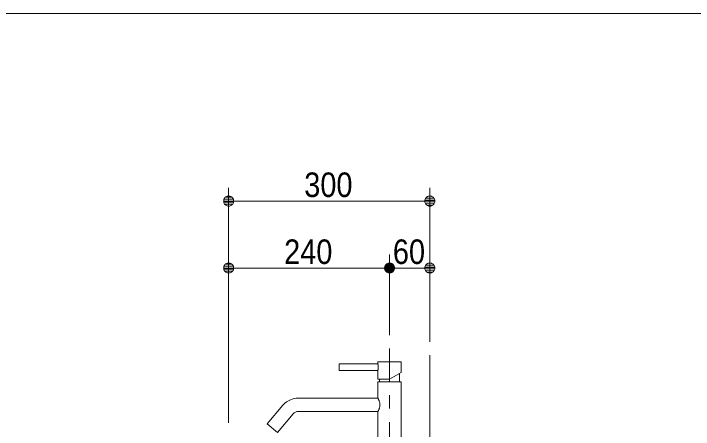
# Model space of a CAD drawing. Units: millimetres, scale not verified. Extents: x -6062 to 6062, y -3045 to 3045.
# Drawn here: x -3608 to -2594, y 2149 to 2770 of the extents above; entities that cross this region are included whole.
import ezdxf
from ezdxf.enums import TextEntityAlignment as Align

# ---------------------------------------------------------------- set-up
doc = ezdxf.new("R2010")
doc.units = ezdxf.units.MM
doc.header["$LTSCALE"] = 20
doc.linetypes.add('CHAIN1', pattern=[8, 5, -1, 1, -1])
doc.linetypes.add('DASHED1', pattern=[1.8, 1.2, -0.6])
for name, color, linetype, lineweight in [('0-0_1図面枠', 7, 'Continuous', 9), ('0-1_2寸法-1', 7, 'Continuous', 9), ('0-2_0', 7, 'Continuous', 9), ('0-3_5ボウル・キャビネット', 7, 'Continuous', 9), ('0-4_4給排水', 7, 'Continuous', 9)]:
    doc.layers.add(name, color=color, linetype=linetype, lineweight=lineweight)
doc.styles.add('ＭＳ Ｐゴシック', font='')
doc.styles.get('ＭＳ Ｐゴシック').set_extended_font_data('MS PGothic')

# ---------------------------------------------------------------- blocks, each defined once
blk = doc.blocks.new('グループ-2')
at = {"layer": '0-0_1図面枠'}
blk.add_lwpolyline([(-80000, 55400), (80000, 55400), (80000, -55400), (-80000, -55400)], close=True, dxfattribs=at)
blk = doc.blocks.new('図面枠')
at = {"layer": '0-0_1図面枠'}
blk.add_blockref('グループ-2', (0, 0), dxfattribs=at)
blk = doc.blocks.new('_Dot')
at = {"layer": '0-2_0'}
for p, q in [((-10, 0), (-20, 0)), ((9.78, 2), (-9.78, 2)), ((7.99, 6), (-7.99, 6)), ((9.16, -3.98), (-9.16, -3.98)), ((6, -7.98), (-6, -7.98))]:
    blk.add_line(p, q, dxfattribs=at)
for points in [[(10, 0), (9.92, 1.25), (9.69, 2.49), (9.3, 3.68), (8.76, 4.82), (8.09, 5.88), (7.29, 6.85), (6.37, 7.71), (5.36, 8.44), (4.26, 9.05), (3.09, 9.51), (1.87, 9.82), (0.63, 9.98), (-0.63, 9.98), (-1.87, 9.82), (-3.09, 9.51), (-4.26, 9.05), (-5.36, 8.44), (-6.37, 7.71), (-7.29, 6.85), (-8.09, 5.88), (-8.76, 4.82), (-9.3, 3.68), (-9.69, 2.49), (-9.92, 1.25), (-10, 0), (0, 0)], [(-10, 0), (-9.92, -1.25), (-9.69, -2.49), (-9.3, -3.68), (-8.76, -4.82), (-8.09, -5.88), (-7.29, -6.85), (-6.37, -7.71), (-5.36, -8.44), (-4.26, -9.05), (-3.09, -9.51), (-1.87, -9.82), (-0.63, -9.98), (0.63, -9.98), (1.87, -9.82), (3.09, -9.51), (4.26, -9.05), (5.36, -8.44), (6.37, -7.71), (7.29, -6.85), (8.09, -5.88), (8.76, -4.82), (9.3, -3.68), (9.69, -2.49), (9.92, -1.25), (10, 0), (0, 0)]]:
    blk.add_lwpolyline(points, close=True, dxfattribs=at)
blk = doc.blocks.new('グループ-6')
at = {"layer": '0-3_5ボウル・キャビネット', "linetype": 'CHAIN1'}
for p, q in [((-32500, 38000), (-32900, 37000)), ((-32960, 37900), (-33360, 36320)), ((-32960, 34800), (-33360, 33220)), ((-32900, 32520), (-32580, 33720)), ((-32960, 32940), (-33360, 31360)), ((-32960, 29840), (-33360, 28260))]:
    blk.add_line(p, q, dxfattribs=at)
at = {"layer": '0-3_5ボウル・キャビネット', "linetype": 'DASHED1'}
blk.add_line((-24360, 38000), (-24360, 28500), dxfattribs=at)
at = {"layer": '0-3_5ボウル・キャビネット'}
for points in [[(-34000, 39000), (-24000, 39000), (-24000, 38000), (-34000, 38000)], [(-33300, 38000), (-24000, 38000), (-24000, 28200), (-33300, 28200)], [(-33960, 37900), (-33360, 37900), (-33360, 37560), (-33960, 37560)], [(-33960, 37280), (-33360, 37280), (-33360, 36940), (-33960, 36940)], [(-33960, 36660), (-33360, 36660), (-33360, 36320), (-33960, 36320)], [(-33960, 36040), (-33360, 36040), (-33360, 35700), (-33960, 35700)], [(-33960, 35420), (-33360, 35420), (-33360, 35080), (-33960, 35080)], [(-33960, 34800), (-33360, 34800), (-33360, 34460), (-33960, 34460)], [(-33960, 34180), (-33360, 34180), (-33360, 33840), (-33960, 33840)], [(-33960, 33560), (-33360, 33560), (-33360, 33220), (-33960, 33220)], [(-33960, 32940), (-33360, 32940), (-33360, 32600), (-33960, 32600)], [(-33960, 32320), (-33360, 32320), (-33360, 31980), (-33960, 31980)], [(-33960, 31700), (-33360, 31700), (-33360, 31360), (-33960, 31360)], [(-33960, 31080), (-33360, 31080), (-33360, 30740), (-33960, 30740)], [(-33960, 30460), (-33360, 30460), (-33360, 30120), (-33960, 30120)], [(-33960, 29840), (-33360, 29840), (-33360, 29500), (-33960, 29500)], [(-33960, 29220), (-33360, 29220), (-33360, 28880), (-33960, 28880)], [(-33960, 28600), (-33360, 28600), (-33360, 28260), (-33960, 28260)], [(-32650, 28200), (-31950, 28200), (-31950, 25200), (-32650, 25200)], [(-24950, 28200), (-24250, 28200), (-24250, 25200), (-24950, 25200)]]:
    blk.add_lwpolyline(points, close=True, dxfattribs=at)
at = {"layer": '0-3_5ボウル・キャビネット', "linetype": 'DASHED1'}
for points in [[(-32900, 38000), (-32500, 38000), (-32500, 37000), (-32900, 37000)], [(-33360, 37900), (-32960, 37900), (-32960, 33220), (-33360, 33220)], [(-33360, 37900), (-32960, 37900), (-32960, 36320), (-33360, 36320)], [(-32960, 36620), (-25060, 36620), (-25060, 33920), (-32960, 33920)], [(-31460, 36620), (-31160, 36620), (-31160, 33920), (-31460, 33920)], [(-25360, 36620), (-25060, 36620), (-25060, 33920), (-25360, 33920)], [(-33360, 34800), (-32960, 34800), (-32960, 33220), (-33360, 33220)], [(-32900, 33720), (-32580, 33720), (-32580, 32520), (-32900, 32520)], [(-33360, 32940), (-32960, 32940), (-32960, 28260), (-33360, 28260)], [(-33360, 32940), (-32960, 32940), (-32960, 31360), (-33360, 31360)], [(-32960, 31660), (-25060, 31660), (-25060, 28960), (-32960, 28960)], [(-28460, 31660), (-28160, 31660), (-28160, 28960), (-28460, 28960)], [(-25360, 31660), (-25060, 31660), (-25060, 28960), (-25360, 28960)], [(-33360, 29840), (-32960, 29840), (-32960, 28260), (-33360, 28260)]]:
    blk.add_lwpolyline(points, close=True, dxfattribs=at)
at = {"layer": '0-3_5ボウル・キャビネット'}
for points in [[(-34400, 37500), (-33360, 37500), (-33360, 37340), (-34400, 37340)], [(-34400, 32540), (-33360, 32540), (-33360, 32380), (-34400, 32380)]]:
    blk.add_lwpolyline(points, dxfattribs=at)
at = {"layer": '0-3_5ボウル・キャビネット', "linetype": 'DASHED1'}
blk.add_lwpolyline([(-24000, 28500), (-32900, 28500), (-32900, 28200)], dxfattribs=at)
at = {"layer": '0-3_5ボウル・キャビネット'}
for centre in [(-34460, 37420), (-34460, 32460)]:
    blk.add_circle(centre, 100, dxfattribs=at)
blk = doc.blocks.new('グループ-7')
at = {"layer": '0-3_5ボウル・キャビネット'}
blk.add_lwpolyline([(-36000, 25200), (-24000, 25200), (-24000, 45200)], dxfattribs=at)
blk.add_blockref('グループ-6', (0, 0), dxfattribs=at)

msp = doc.modelspace()

# ---------------------------------------------------------------- linework, layer by layer
at = {"layer": '0-1_2寸法-1'}
for p, q in [((-3287.5, 2410), (-3287.5, 2510)), ((-2987.5, 2410), (-2987.5, 2510)), ((-3272.49, 2490), (-3002.51, 2490)), ((-3287.5, 2159), (-3287.5, 2410)), ((-3047.5, 2290), (-3047.5, 2410)), ((-3047.5, 2290), (-3047.5, 2410)), ((-2987.5, 2280), (-2987.5, 2410)), ((-3062.51, 2390), (-3272.49, 2390)), ((-3032.49, 2390), (-3002.51, 2390))]:
    msp.add_line(p, q, dxfattribs=at)
at = {"layer": '0-4_4給排水', "linetype": 'CHAIN1'}
msp.add_line((-3047.5, 1900), (-3047.5, 2270), dxfattribs=at)
at = {"layer": '0-4_4給排水'}
for p, q in [((-3032.5, 2232.66), (-3032.5, 2220)), ((-3062.5, 2224), (-3062.5, 2220))]:
    msp.add_line(p, q, dxfattribs=at)
msp.add_lwpolyline([(-3122.5, 2247), (-3122.5, 2237), (-3065, 2237), (-3065, 2224), (-3047.5, 2224), (-3030.01, 2234.1), (-3030, 2250), (-3065, 2250), (-3065, 2247)], close=True, dxfattribs=at)
for points in [[(-3065, 2237), (-3064.99, 2237.02), (-3064.97, 2237.09), (-3064.94, 2237.21), (-3064.9, 2237.37), (-3064.84, 2237.57), (-3064.78, 2237.82), (-3064.72, 2238.11), (-3064.65, 2238.43), (-3064.58, 2238.79), (-3064.51, 2239.18), (-3064.44, 2239.6), (-3064.38, 2240.05), (-3064.34, 2240.51), (-3064.3, 2241), (-3064.28, 2241.49), (-3064.27, 2242), (-3064.28, 2242.48), (-3064.3, 2242.96), (-3064.33, 2243.43), (-3064.38, 2243.89), (-3064.43, 2244.33), (-3064.49, 2244.75), (-3064.56, 2245.14), (-3064.63, 2245.5), (-3064.7, 2245.84), (-3064.77, 2246.13), (-3064.84, 2246.39), (-3064.89, 2246.6), (-3064.94, 2246.78), (-3064.97, 2246.9), (-3064.99, 2246.97), (-3065, 2247)], [(-3030, 1954), (-3030, 2220), (-3065, 2220), (-3065, 2195.71), (-3183.81, 2195.71), (-3186.76, 2195.57), (-3189.69, 2195.13), (-3192.56, 2194.41), (-3195.34, 2193.41), (-3198.46, 2191.89), (-3201.39, 2190.02), (-3204.16, 2187.75), (-3206.7, 2185.1), (-3206.79, 2185), (-3230.16, 2157.14), (-3214.84, 2144.29), (-3191.47, 2172.14), (-3190.65, 2173.01), (-3189.73, 2173.77), (-3188.72, 2174.42), (-3187.65, 2174.94), (-3186.72, 2175.28), (-3185.77, 2175.52), (-3184.79, 2175.67), (-3183.81, 2175.71), (-3065, 2175.71), (-3065, 1954)], [(-3065, 2175.71), (-3064.97, 2175.76), (-3064.89, 2175.91), (-3064.75, 2176.15), (-3064.57, 2176.49), (-3064.35, 2176.9), (-3064.09, 2177.4), (-3063.81, 2177.98), (-3063.52, 2178.62), (-3063.22, 2179.33), (-3062.92, 2180.1), (-3062.64, 2180.92), (-3062.39, 2181.8), (-3062.17, 2182.72), (-3062, 2183.68), (-3061.9, 2184.67), (-3061.86, 2185.67), (-3061.89, 2186.67), (-3061.99, 2187.66), (-3062.15, 2188.62), (-3062.36, 2189.54), (-3062.61, 2190.42), (-3062.89, 2191.24), (-3063.18, 2192.01), (-3063.48, 2192.73), (-3063.78, 2193.38), (-3064.06, 2193.96), (-3064.32, 2194.48), (-3064.55, 2194.91), (-3064.74, 2195.25), (-3064.88, 2195.51), (-3064.97, 2195.66), (-3065, 2195.71)]]:
    msp.add_lwpolyline(points, dxfattribs=at)

# ---------------------------------------------------------------- block references
at = {"layer": '0-0_1図面枠', "xscale": 0.05, "yscale": 0.05}
msp.add_blockref('図面枠', (-1787.5, 0), dxfattribs=at)
at = {"layer": '0-1_2寸法-1', "xscale": 0.7503418, "yscale": 0.7503418, "rotation": 180}
for p in [(-3287.5, 2490), (-3287.5, 2390), (-3047.5, 2390)]:
    msp.add_blockref('_Dot', p, dxfattribs=at)
at = {"layer": '0-1_2寸法-1', "xscale": 0.7503418, "yscale": 0.7503418}
for p in [(-2987.5, 2490), (-3047.5, 2390), (-2987.5, 2390)]:
    msp.add_blockref('_Dot', p, dxfattribs=at)
at = {"layer": '0-3_5ボウル・キャビネット', "xscale": 0.05, "yscale": 0.05}
msp.add_blockref('グループ-7', (-1787.5, 0), dxfattribs=at)

# ---------------------------------------------------------------- texts
at = {"layer": '0-1_2寸法-1', "style": 'ＭＳ Ｐゴシック', "width": 0.9}
for s, p in [('300', (-3174.78, 2485.04)), ('240', (-3204.78, 2385.04)), ('60', (-3042.58, 2385.04))]:
    msp.add_text(s, height=36.66, dxfattribs=at).set_placement(p, align=Align.BOTTOM_LEFT)

doc.saveas('drawing.dxf')
